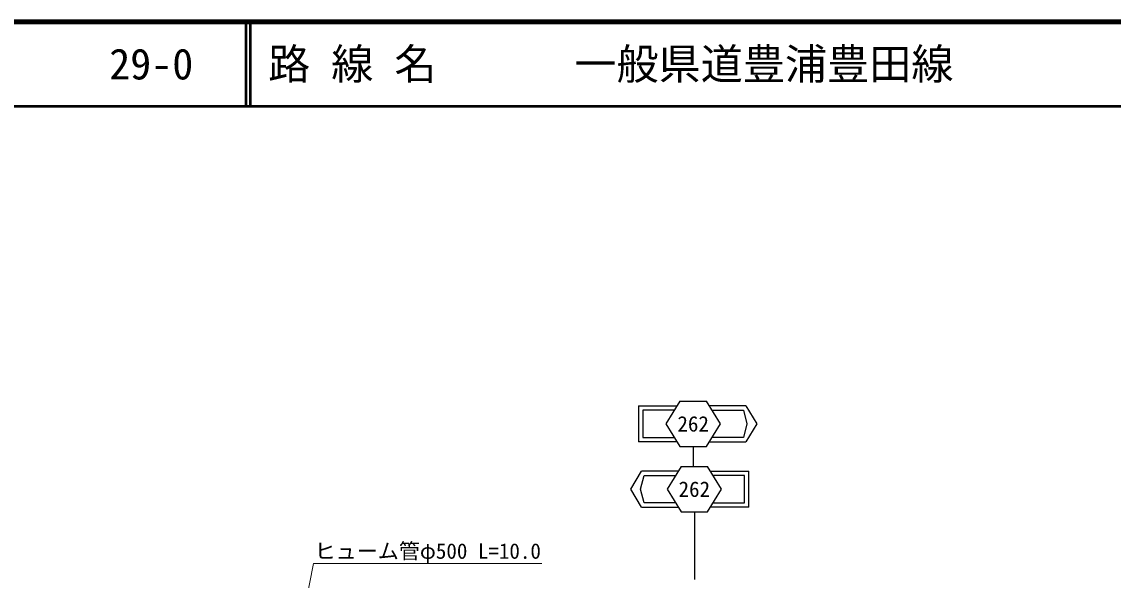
# Model space of a CAD drawing. Units: millimetres, scale not verified. Extents: x 40001 to 680016, y 20000 to 470150.
# Drawn here: x 151151 to 280700, y 313789 to 380009 of the extents above; entities that cross this region are included whole.
import ezdxf
from ezdxf.enums import TextEntityAlignment as Align

# ---------------------------------------------------------------- set-up
doc = ezdxf.new("R2010")
doc.units = ezdxf.units.MM
doc.header["$LTSCALE"] = 1000.02
for name, color, linetype, lineweight in [('M-STR-HTXT', 7, 'Continuous', 13), ('M-STR-STRC', 7, 'Continuous', 25), ('M-TTL', 2, 'Continuous', 140), ('M-TTL-LINE', 7, 'Continuous', 50)]:
    doc.layers.add(name, color=color, linetype=linetype, lineweight=lineweight)
doc.layers.add('M-TTL-TXT', color=7, linetype='Continuous')
doc.styles.add('ＭＳ ゴシック', font='')
doc.styles.get('ＭＳ ゴシック').set_extended_font_data('MS Gothic')

msp = doc.modelspace()

# ---------------------------------------------------------------- linework, layer by layer
at = {"layer": 'M-STR-HTXT'}
for p, q in [((180856, 291036), (185774, 315775)), ((185774, 315775), (212898, 315775))]:
    msp.add_line(p, q, dxfattribs=at)
at = {"layer": 'M-STR-STRC'}
for p, q in [((224370, 334460), (224370, 330199)), ((224370, 334460), (228912, 334460)), ((229262, 335029), (227604, 332329)), ((229262, 335029), (232426, 335029)), ((234084, 332329), (232426, 335029)), ((237100, 334460), (232775, 334460)), ((237100, 334460), (238388, 332329)), ((224870, 333960), (224870, 330699)), ((228605, 333960), (224870, 333960)), ((233082, 333960), (236818, 333960)), ((236818, 333960), (237219, 332329)), ((227604, 332329), (229262, 329629)), ((232426, 329629), (234084, 332329)), ((237219, 332329), (236818, 330699)), ((238388, 332329), (237100, 330199)), ((224870, 330699), (228605, 330699)), ((236818, 330699), (233082, 330699)), ((228912, 330199), (224370, 330199)), ((229262, 329629), (232426, 329629)), ((230844, 329629), (230844, 327280)), ((232775, 330199), (237100, 330199)), ((223437, 324580), (224726, 326711)), ((229050, 326711), (224726, 326711)), ((229400, 327280), (227742, 324580)), ((229400, 327280), (232563, 327280)), ((234222, 324580), (232563, 327280)), ((232913, 326711), (237456, 326711)), ((237456, 322450), (237456, 326711)), ((224606, 324580), (225008, 326211)), ((225008, 326211), (228743, 326211)), ((236956, 326211), (233220, 326211)), ((236956, 322950), (236956, 326211)), ((224726, 322450), (223437, 324580)), ((225008, 322950), (224606, 324580)), ((227742, 324580), (229400, 321880)), ((232563, 321880), (234222, 324580)), ((228743, 322950), (225008, 322950)), ((233220, 322950), (236956, 322950)), ((224726, 322450), (229050, 322450)), ((229400, 321880), (232563, 321880)), ((230982, 321880), (230982, 313850)), ((237456, 322450), (232913, 322450))]:
    msp.add_line(p, q, dxfattribs=at)
at = {"layer": 'M-TTL'}
msp.add_line((680016, 380009), (40001, 380009), dxfattribs=at)
at = {"layer": 'M-TTL-LINE'}
for p, q in [((177754, 380009), (177754, 370009)), ((178254, 380009), (178254, 370009)), ((40001, 370009), (680016, 370009))]:
    msp.add_line(p, q, dxfattribs=at)

# ---------------------------------------------------------------- texts
at = {"layer": 'M-STR-HTXT', "style": 'ＭＳ ゴシック'}
msp.add_text('ヒューム管φ500 L=10.0', height=1833, dxfattribs=at).set_placement((199336, 315775), align=Align.BOTTOM_CENTER)
at = {"layer": 'M-STR-STRC', "style": 'ＭＳ ゴシック'}
for p in [(230844, 332329), (230982, 324580)]:
    msp.add_text('262', height=1833, dxfattribs=at).set_placement(p, align=Align.MIDDLE_CENTER)
at = {"layer": 'M-TTL-TXT', "style": 'ＭＳ ゴシック'}
for s, p in [('路 線 名', (180384, 375009)), ('一般県道豊浦豊田線', (216739, 375009)), ('29-0', (161525, 375009))]:
    msp.add_text(s, height=3666, dxfattribs=at).set_placement(p, align=Align.MIDDLE_LEFT)

doc.saveas('drawing.dxf')
